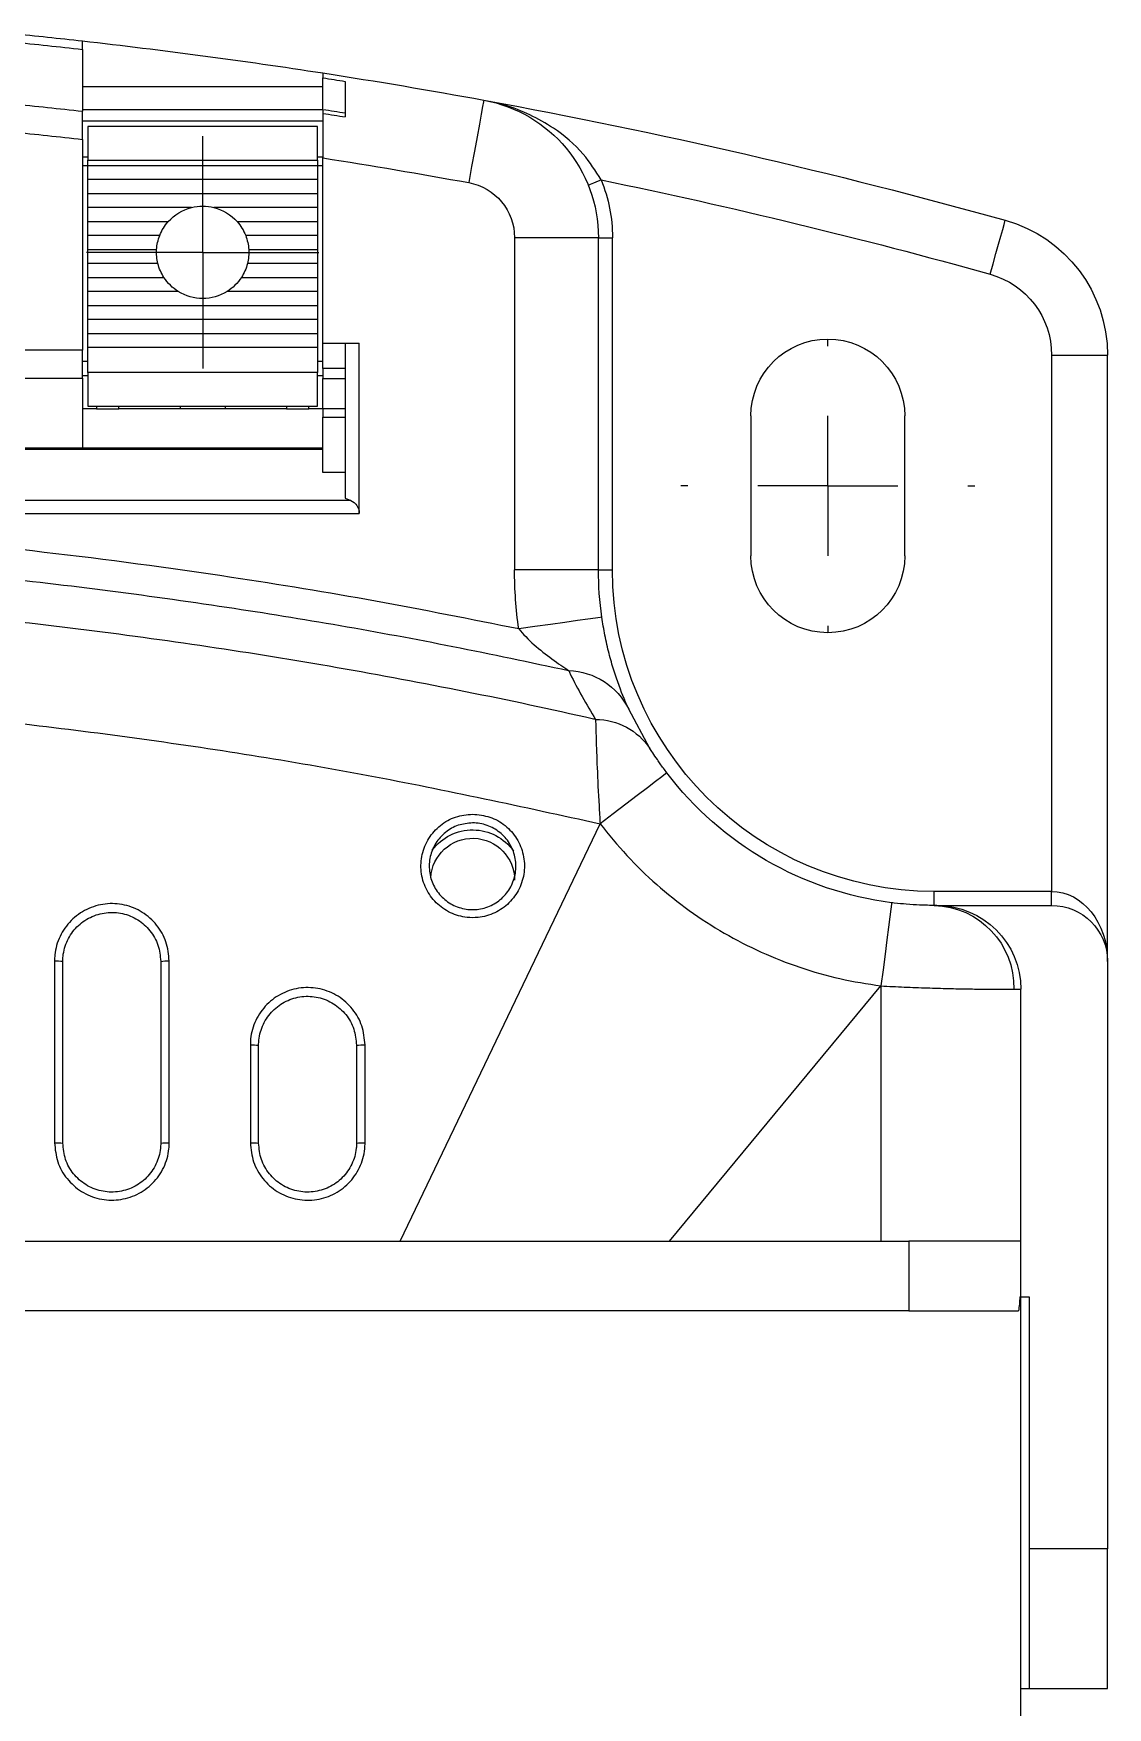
# Model space of a CAD drawing. Header units: inches. Extents: x 12 to 11036, y 8 to 6728.
# Drawn here: x 10882.9 to 10921.3, y 4332.2 to 4392 of the extents above; entities that cross this region are included whole.
import ezdxf

# ---------------------------------------------------------------- set-up
doc = ezdxf.new("R2010")
doc.units = ezdxf.units.IN
doc.header["$MEASUREMENT"] = 0
doc.layers.add('01치수', color=1, linetype='Continuous')

# ---------------------------------------------------------------- blocks, each defined once
blk = doc.blocks.new('SW_CENTERMARKSYMBOL_2')
at = {"layer": '01치수', "color": 0}
for p, q in [((0, 2.5), (0, 2.625)), ((0, 0), (0, 1.25)), ((-2.5, 0), (-2.625, 0)), ((0, 0), (-1.25, 0)), ((0, 0), (0, -1.25)), ((0, 0), (1.25, 0)), ((2.5, 0), (2.625, 0)), ((0, -2.5), (0, -2.625))]:
    blk.add_line(p, q, dxfattribs=at)
blk = doc.blocks.new('SW_CENTERMARKSYMBOL_3')
at = {"layer": '01치수', "color": 0}
for p, q in [((0, 1.25), (0, 2.075)), ((0, 0), (0, 1.25)), ((-1.25, 0), (-2.075, 0)), ((0, 0), (-1.25, 0)), ((0, 0), (0, -1.25)), ((0, 0), (1.25, 0)), ((1.25, 0), (2.075, 0)), ((0, -1.25), (0, -2.075))]:
    blk.add_line(p, q, dxfattribs=at)
blk = doc.blocks.new('A$C114D03CA')
at = {"color": 7, "linetype": 'Continuous', "lineweight": 25}
for p, q in [((-19.069, 65.154), (-19.069, 62.94)), ((-27.669, 64.309), (-27.669, 64.135)), ((-27.669, 63.023), (-27.669, 64.135)), ((-27.669, 63.809), (-19.069, 63.809)), ((-19.069, 63.009), (-27.669, 63.009)), ((-19.069, 62.596), (-27.669, 62.596)), ((-27.469, 61.196), (-27.469, 62.396)), ((-27.469, 62.396), (-19.269, 62.396)), ((-19.269, 62.396), (-19.269, 61.196)), ((-19.069, 61.933), (-19.069, 54.396)), ((-27.669, 61.296), (-27.469, 61.296)), ((-27.669, 54.646), (-27.669, 61.273)), ((-19.269, 61.196), (-27.469, 61.196)), ((-27.469, 61.196), (-27.469, 60.996)), ((-19.269, 61.296), (-19.069, 61.296)), ((-19.269, 60.996), (-19.269, 61.196)), ((-19.269, 60.996), (-27.469, 60.996)), ((-27.469, 60.996), (-27.469, 60.496)), ((-27.469, 60.496), (-19.269, 60.496)), ((-27.469, 60.496), (-27.469, 59.996)), ((-19.269, 60.496), (-19.269, 60.996)), ((-19.269, 59.996), (-19.269, 60.496)), ((-19.269, 59.996), (-27.469, 59.996)), ((-27.469, 59.996), (-27.469, 59.496)), ((-19.269, 59.496), (-19.269, 59.996)), ((-27.469, 59.496), (-23.772, 59.496)), ((-27.469, 59.496), (-27.469, 58.996)), ((-22.966, 59.496), (-19.269, 59.496)), ((-19.269, 58.996), (-19.269, 59.496)), ((-24.599, 58.996), (-27.469, 58.996)), ((-27.469, 58.996), (-27.469, 58.496)), ((-19.269, 58.996), (-22.139, 58.996)), ((-19.269, 58.496), (-19.269, 58.996)), ((-37.519, 58.421), (-38.019, 58.421)), ((-38.019, 46.546), (-38.019, 58.421)), ((-37.519, 46.546), (-37.519, 58.421)), ((-37.519, 58.421), (-34.519, 58.421)), ((-34.519, 58.421), (-34.519, 46.546)), ((-27.469, 58.496), (-24.906, 58.496)), ((-27.469, 58.496), (-27.469, 57.996)), ((-21.832, 58.496), (-19.269, 58.496)), ((-19.269, 57.996), (-19.269, 58.496)), ((-25.016, 57.996), (-27.469, 57.996)), ((-27.469, 57.996), (-27.469, 57.496)), ((-27.469, 57.496), (-24.97, 57.496)), ((-27.469, 57.496), (-27.469, 56.996)), ((-21.768, 57.496), (-19.269, 57.496)), ((-19.269, 57.996), (-21.722, 57.996)), ((-19.269, 57.496), (-19.269, 57.996)), ((-19.269, 56.996), (-19.269, 57.496)), ((-24.752, 56.996), (-27.469, 56.996)), ((-27.469, 56.996), (-27.469, 56.496)), ((-19.269, 56.996), (-21.986, 56.996)), ((-19.269, 56.496), (-19.269, 56.996)), ((-27.469, 56.496), (-24.242, 56.496)), ((-27.469, 56.496), (-27.469, 55.996)), ((-22.496, 56.496), (-19.269, 56.496)), ((-19.269, 55.996), (-19.269, 56.496)), ((-19.269, 55.996), (-27.469, 55.996)), ((-27.469, 55.996), (-27.469, 55.496)), ((-19.269, 55.496), (-19.269, 55.996)), ((-27.469, 55.496), (-19.269, 55.496)), ((-27.469, 55.496), (-27.469, 54.996)), ((-19.269, 54.996), (-19.269, 55.496)), ((-27.669, 54.646), (-28.969, 54.646)), ((-28.969, 48.563), (-28.969, 54.646)), ((-28.469, 54.646), (-28.469, 49.105)), ((-27.669, 53.746), (-27.669, 54.646)), ((-19.269, 54.996), (-27.469, 54.996)), ((-27.469, 54.996), (-27.469, 54.496)), ((-27.469, 54.496), (-19.269, 54.496)), ((-27.469, 54.496), (-27.469, 53.596)), ((-19.269, 54.496), (-19.269, 54.996)), ((-19.269, 53.596), (-19.269, 54.496)), ((-53.719, 54.225), (-55.719, 54.225)), ((-55.719, 32.546), (-55.719, 54.225)), ((-53.719, 54.225), (-53.719, 35.046)), ((-27.669, 53.996), (-27.469, 53.996)), ((-19.269, 53.996), (-19.069, 53.996)), ((-19.069, 54.396), (-16.569, 54.396)), ((-19.069, 53.396), (-19.069, 54.396)), ((-28.469, 53.746), (-27.669, 53.746)), ((-27.669, 53.384), (-28.469, 53.384)), ((-27.669, 53.746), (-27.669, 53.384)), ((-27.469, 53.496), (-27.669, 53.496)), ((-27.669, 52.3), (-27.669, 53.384)), ((-27.469, 53.596), (-19.269, 53.596)), ((-27.469, 52.396), (-27.469, 53.596)), ((-19.269, 53.596), (-19.269, 52.396)), ((-19.069, 53.496), (-19.269, 53.496)), ((-16.569, 53.396), (-19.069, 53.396)), ((-19.069, 53.396), (-19.069, 50.896)), ((-28.469, 52.3), (-27.669, 52.3)), ((-27.669, 52.3), (-27.669, 52.001)), ((-27.669, 52.296), (-27.169, 52.296)), ((-19.269, 52.396), (-27.469, 52.396)), ((-27.169, 52.296), (-27.169, 52.396)), ((-26.369, 52.296), (-27.169, 52.296)), ((-26.369, 52.396), (-26.369, 52.296)), ((-26.369, 52.296), (-20.369, 52.296)), ((-24.169, 52.396), (-24.169, 52.296)), ((-22.569, 52.396), (-22.569, 52.296)), ((-20.369, 52.296), (-20.369, 52.396)), ((-19.569, 52.296), (-20.369, 52.296)), ((-19.569, 52.396), (-19.569, 52.296)), ((-19.569, 52.296), (-19.069, 52.296)), ((-48.469, 47.046), (-48.469, 52.046)), ((-42.969, 52.046), (-42.969, 47.046)), ((-27.669, 52.001), (-28.469, 52.001)), ((-27.669, 50.021), (-27.669, 52.001)), ((-27.669, 50.896), (36.431, 50.896)), ((36.431, 50.858), (-27.669, 50.858)), ((-28.469, 50.021), (-27.669, 50.021)), ((-28.469, 49.105), (-28.661, 49.025)), ((37.731, 48.563), (-28.969, 48.563)), ((-28.661, 49.025), (37.423, 49.025)), ((-37.519, 46.546), (-38.019, 46.546)), ((-37.519, 46.546), (-34.519, 46.546)), ((-39.359, 40.16), (-38.604, 41.56)), ((-30.435, 22.546), (-37.578, 37.468)), ((-53.719, 34.546), (-53.719, 35.046)), ((-53.719, 35.046), (-49.519, 35.046)), ((-49.519, 34.546), (-49.519, 35.046)), ((-49.619, 34.546), (-53.719, 34.546)), ((-49.619, 34.546), (-49.519, 34.546)), ((-55.719, 32.546), (-55.719, 11.546)), ((-21.869, 32.546), (-21.869, 26.046)), ((-18.369, 26.046), (-18.369, 32.546)), ((-52.619, 22.546), (-52.619, 31.546)), ((-52.369, 31.546), (-52.619, 31.546)), ((-40.054, 22.546), (-47.619, 31.667)), ((-47.619, 31.667), (-47.619, 22.546)), ((-28.869, 29.546), (-28.869, 26.046)), ((-25.369, 26.046), (-25.369, 29.546)), ((-52.619, 20.546), (-52.619, 22.546)), ((-52.619, 22.546), (-48.619, 22.546)), ((-48.619, 22.546), (-48.619, 20.046)), ((57.381, 22.546), (-48.619, 22.546)), ((-52.919, 20.546), (-52.919, 11.546)), ((-52.619, 20.546), (-52.919, 20.546)), ((-52.619, -14.454), (-52.619, 20.546)), ((-52.614, 20.546), (-52.619, 20.546)), ((-52.587, 20.546), (-52.614, 20.546)), ((-48.619, 20.046), (-52.538, 20.046)), ((-48.619, 20.046), (57.381, 20.046)), ((-55.719, 11.546), (-52.919, 11.546)), ((-55.719, 6.546), (-55.719, 11.546)), ((-52.919, 11.546), (-52.919, 6.546)), ((-52.919, 6.546), (-55.719, 6.546)), ((-52.619, 6.546), (-52.919, 6.546))]:
    blk.add_line(p, q, dxfattribs=at)
at = {"color": 8, "linetype": 'Continuous', "lineweight": 25}
for p, q in [((-27.469, 60.996), (-27.669, 60.996)), ((-19.069, 60.996), (-19.269, 60.996))]:
    blk.add_line(p, q, dxfattribs=at)
at = {"color": 7, "linetype": 'Continuous', "lineweight": 25, "flags": 128}
for points in [[(-33.419, 63.339), (-33.408, 63.282), (-33.378, 63.114), (-33.328, 62.842), (-33.261, 62.475), (-33.179, 62.027), (-33.085, 61.517), (-32.984, 60.964), (-32.879, 60.388)], [(-37.153, 60.297), (-37.162, 60.301), (-37.189, 60.311), (-37.231, 60.329), (-37.289, 60.352), (-37.359, 60.381), (-37.439, 60.413), (-37.526, 60.448), (-37.617, 60.485)], [(-51.525, 57.115), (-51.63, 57.491), (-51.731, 57.852), (-51.824, 58.185), (-51.905, 58.477), (-51.972, 58.717), (-52.022, 58.895), (-52.052, 59.004), (-52.063, 59.041)], [(-37.639, 44.854), (-37.582, 44.846), (-37.413, 44.822), (-37.138, 44.783), (-36.769, 44.73), (-36.319, 44.666), (-35.805, 44.593), (-35.248, 44.513), (-34.669, 44.431)], [(-39.966, 39.284), (-39.92, 39.249), (-39.785, 39.145), (-39.564, 38.978), (-39.267, 38.752), (-38.905, 38.477), (-38.492, 38.163), (-38.044, 37.822), (-37.578, 37.468)], [(-47.999, 34.643), (-47.992, 34.586), (-47.97, 34.417), (-47.935, 34.142), (-47.888, 33.771), (-47.83, 33.321), (-47.764, 32.806), (-47.693, 32.248), (-47.619, 31.667)]]:
    blk.add_lwpolyline(points, dxfattribs=at)
at = {"color": 7, "linetype": 'Continuous', "lineweight": 25}
for centre, radius, start, end in [((4.381, -143.231), 210, 96.4114, 98.77873), ((4.381, -143.231), 210, 95.72546, 96.4114), ((4.381, -143.231), 209.7, 95.73368, 96.42061), ((4.381, -143.231), 210, 98.77873, 100.36976), ((4.381, -143.231), 209.828, 98.78597, 99.00708), ((4.381, -143.231), 210, 100.36976, 105.59171), ((-32.519, 58.421), 5, 100.36976, 180), ((4.381, -143.231), 208.714, 98.83342, 99.05558), ((4.381, -143.231), 208.571, 98.83935, 99.06182), ((4.381, -143.231), 207.5, 95.79468, 96.48898), ((4.381, -143.231), 206.5, 95.82283, 96.52054), ((4.381, -143.231), 207, 98.90699, 100.36976), ((4.381, -143.231), 208, 101.64885, 105.59171), ((-32.519, 58.421), 5.5, 157.9559, 180), ((-32.519, 58.421), 2, 100.36976, 180), ((-23.369, 57.896), 1.65, 104.14111, 138.18969), ((-23.369, 57.896), 1.65, 75.85889, 104.14111), ((-23.369, 57.896), 1.65, 41.81031, 75.85889), ((-50.719, 54.225), 5, 105.59171, 180), ((-23.369, 57.896), 1.65, 138.18969, 158.67631), ((-23.369, 57.896), 1.65, 21.32369, 41.81031), ((-23.369, 57.896), 1.65, 158.67631, 176.5254), ((-23.369, 57.896), 1.65, 3.4746, 21.32369), ((-23.369, 57.896), 1.65, 176.5254, 194.02967), ((-23.369, 57.896), 1.65, 194.02967, 213.05573), ((-23.369, 57.896), 1.65, 326.94427, 345.97033), ((-23.369, 57.896), 1.65, 345.97033, 3.4746), ((-50.719, 54.225), 3, 105.59171, 180), ((-23.369, 57.896), 1.65, 213.05573, 238.04725), ((-23.369, 57.896), 1.65, 301.95275, 326.94427), ((-23.369, 57.896), 1.65, 238.04725, 301.95275), ((-45.719, 52.046), 2.75, 0, 180), ((-28.469, 48.563), 0.5, 112.61986, 180), ((-45.719, 47.046), 2.75, 180, 0), ((-49.519, 46.546), 11.5, 270, 0), ((-49.519, 46.546), 12, 351.89178, 0), ((-49.519, 46.546), 15, 351.89178, 0), ((-36.365, 40.449), 2.499, 92.0173, 153.61661), ((-37.421, 38.859), 2.334, 89.86777, 146.12816), ((-49.519, 46.546), 12, 277.27701, 322.7538), ((-33.019, 35.446), 1.8, 36.62846, 144.50576), ((-33.019, 35.446), 1.5, 3.49764, 180), ((-53.719, 32.546), 2, 90, 180), ((-49.619, 31.546), 3, 90, 180), ((-49.442, 31.62), 2.928, 91.50641, 181.43117), ((-22.096, 30.746), 1.815, 82.81389, 92.40664), ((-18.145, 30.893), 1.669, 87.46848, 97.69549), ((-29.097, 27.338), 2.22, 84.11146, 91.98217), ((-25.146, 27.642), 1.917, 87.81378, 96.66912), ((-29.097, 23.597), 2.46, 84.67205, 91.80151), ((-25.147, 24.035), 2.024, 87.94126, 96.29855), ((-22.097, 24.101), 1.959, 83.31842, 92.24798), ((-18.146, 24.329), 1.731, 87.57726, 97.38973)]:
    blk.add_arc(centre, radius, start, end, dxfattribs=at)
for centre, major_axis, ratio, start_param, end_param in [((-53.719, 32.546), (0, 2.5), 0.8, 0, 1.570796), ((-48.619, 21.38), (0, 6.667), 0.6, 1.696124, 1.772154)]:
    blk.add_ellipse(centre, major_axis=major_axis, ratio=ratio, start_param=start_param, end_param=end_param, dxfattribs=at)
for points, knots in [([(-19.069, 65.154), (-19.069, 65.188), (-19.069, 65.256), (-19.069, 65.347), (-19.069, 65.415), (-19.069, 65.451), (-19.069, 65.454), (-19.069, 65.455)], [0, 0, 0, 0, 0.2163941, 0.4327924, 0.6485781, 0.863072, 1, 1, 1, 1]), ([(-28.469, 64.01), (-28.469, 63.839), (-28.469, 63.539), (-28.469, 62.977), (-28.469, 62.737)], [0, 0, 0, 0, 0.571932, 1, 1, 1, 1]), ([(-27.669, 63.004), (-27.669, 63.005), (-27.669, 63.009), (-27.669, 62.98), (-27.669, 62.928), (-27.669, 62.882), (-27.669, 62.863)], [0, 0, 0, 0, 0.124106, 0.449328, 0.775445, 1, 1, 1, 1]), ([(-27.669, 62.863), (-27.669, 62.82), (-27.669, 62.484), (-27.669, 61.944), (-27.669, 61.438), (-27.669, 61.273)], [0, 0, 0, 0, 0.089728, 0.701638, 1, 1, 1, 1]), ([(-19.069, 61.933), (-19.069, 62.047), (-19.069, 62.274), (-19.069, 62.577), (-19.069, 62.805), (-19.069, 62.923), (-19.069, 62.935), (-19.069, 62.94)], [0, 0, 0, 0, 0.216442, 0.432902, 0.648715, 0.863197, 1, 1, 1, 1]), ([(-34.669, 44.431), (-32.964, 44.771), (-29.553, 45.453), (-23.895, 46.38), (-17.704, 47.21), (-10.964, 47.871), (-4.194, 48.296), (3.739, 48.513), (12.818, 48.355), (21.908, 47.713), (29.855, 46.79), (36.673, 45.765), (41.179, 44.87), (43.432, 44.422)], [0, 0, 0, 0, 0.066316, 0.132682, 0.21863, 0.304577, 0.390951, 0.477325, 0.607228, 0.737133, 0.824747, 0.912389, 1, 1, 1, 1]), ([(45.223, 42.934), (42.422, 43.512), (36.816, 44.668), (28.316, 45.918), (19.768, 46.812), (11.192, 47.314), (2.473, 47.43), (-6.374, 47.135), (-15.333, 46.417), (-23.988, 45.308), (-31.024, 44.099), (-35.076, 43.239), (-36.453, 42.947)], [0, 0, 0, 0, 0.10421, 0.2085802, 0.3130039, 0.4173736, 0.5215833, 0.630715, 0.7399073, 0.8490397, 0.9486676, 1, 1, 1, 1]), ([(-37.416, 41.193), (-37.392, 41.199), (-34.328, 41.893), (-28.186, 43.122), (-18.933, 44.501), (-10.403, 45.346), (-2.634, 45.781), (5.161, 45.929), (13.759, 45.716), (23.133, 45.016), (31.665, 43.95), (39.353, 42.654), (43.91, 41.668), (46.188, 41.175)], [0, 0, 0, 0, 0.000885, 0.111807, 0.222798, 0.333723, 0.416708, 0.499692, 0.611132, 0.722641, 0.834082, 0.917039, 1, 1, 1, 1]), ([(-38.604, 41.56), (-38.55, 41.681), (-38.396, 42.025), (-38.128, 42.728), (-37.895, 43.544), (-37.745, 44.187), (-37.673, 44.636), (-37.639, 44.854)], [0, 0, 0, 0, 0.186577, 0.5281, 0.688737, 0.849139, 1, 1, 1, 1]), ([(-34.669, 44.431), (-34.751, 44.338), (-35.019, 44.035), (-35.531, 43.592), (-36.067, 43.2), (-36.36, 43.008), (-36.453, 42.947)], [0, 0, 0, 0, 0.151847, 0.494199, 0.839951, 1, 1, 1, 1]), ([(-36.453, 42.947), (-36.472, 42.906), (-36.744, 42.326), (-37.092, 41.739), (-37.416, 41.193)], [0, 0, 0, 0, 0.069077, 1, 1, 1, 1]), ([(46.354, 37.45), (43.597, 38.057), (38.084, 39.271), (29.718, 40.595), (21.306, 41.567), (12.856, 42.146), (4.39, 42.34), (-4.077, 42.143), (-12.526, 41.564), (-20.939, 40.595), (-29.306, 39.274), (-34.821, 38.07), (-37.578, 37.468)], [0, 0, 0, 0, 0.100001, 0.2, 0.3, 0.4, 0.5, 0.6, 0.7, 0.8, 0.9, 1, 1, 1, 1]), ([(-37.416, 41.193), (-37.421, 40.985), (-37.433, 40.546), (-37.47, 39.463), (-37.521, 38.373), (-37.565, 37.682), (-37.578, 37.468)], [0, 0, 0, 0, 0.258319, 0.54511, 0.859172, 1, 1, 1, 1]), ([(-39.966, 39.284), (-39.884, 39.394), (-39.764, 39.556), (-39.594, 39.8), (-39.457, 40.006), (-39.39, 40.111), (-39.359, 40.16)], [0, 0, 0, 0, 0.325702, 0.476777, 0.757683, 1, 1, 1, 1]), ([(-33.018, 37.808), (-32.812, 37.787), (-32.399, 37.746), (-31.847, 37.43), (-31.425, 36.961), (-31.183, 36.376), (-31.149, 35.743), (-31.325, 35.135), (-31.694, 34.619), (-32.211, 34.255), (-32.745, 34.104), (-33.292, 34.103), (-33.826, 34.251), (-34.345, 34.613), (-34.715, 35.127), (-34.894, 35.734), (-34.862, 36.367), (-34.622, 36.954), (-34.202, 37.425), (-33.647, 37.746), (-33.228, 37.787), (-33.018, 37.808)], [0, 0, 0, 0, 0.053081, 0.106714, 0.160383, 0.214098, 0.267848, 0.321603, 0.375334, 0.429019, 0.482664, 0.516183, 0.569849, 0.623511, 0.677201, 0.730926, 0.784672, 0.838415, 0.892134, 0.945814, 1, 1, 1, 1]), ([(-37.578, 37.468), (-37.89, 37.082), (-38.513, 36.309), (-39.587, 35.275), (-40.751, 34.345), (-42.003, 33.537), (-43.329, 32.856), (-44.715, 32.312), (-46.148, 31.898), (-47.129, 31.744), (-47.619, 31.667)], [0, 0, 0, 0, 0.125, 0.25, 0.375, 0.5, 0.625, 0.75, 0.875, 1, 1, 1, 1]), ([(-33.016, 37.496), (-33.018, 37.496), (-33.193, 37.497), (-33.545, 37.436), (-34.008, 37.178), (-34.36, 36.781), (-34.561, 36.29), (-34.588, 35.76), (-34.437, 35.251), (-34.127, 34.821), (-33.692, 34.517), (-33.245, 34.393), (-32.787, 34.394), (-32.34, 34.52), (-31.906, 34.825), (-31.597, 35.257), (-31.449, 35.767), (-31.478, 36.297), (-31.681, 36.787), (-32.035, 37.18), (-32.497, 37.445), (-32.844, 37.479), (-33.016, 37.496)], [0, 0, 0, 0, 0.000551, 0.054175, 0.107855, 0.161558, 0.215289, 0.269031, 0.322763, 0.376468, 0.430146, 0.48382, 0.517338, 0.570972, 0.624639, 0.678353, 0.732101, 0.785855, 0.839584, 0.89327, 0.946915, 1, 1, 1, 1]), ([(-49.519, 34.546), (-49.469, 34.547), (-49.357, 34.547), (-49.027, 34.554), (-48.576, 34.58), (-48.211, 34.617), (-48.031, 34.639), (-47.999, 34.643)], [0, 0, 0, 0, 0.216028, 0.494208, 0.753506, 0.955474, 1, 1, 1, 1]), ([(-22.172, 32.559), (-22.149, 32.79), (-22.104, 33.251), (-21.75, 33.865), (-21.229, 34.332), (-20.579, 34.598), (-19.879, 34.635), (-19.207, 34.438), (-18.636, 34.03), (-18.235, 33.456), (-18.084, 32.934), (-18.074, 32.632), (-18.072, 32.56)], [0, 0, 0, 0, 0.107461, 0.214934, 0.322346, 0.429657, 0.536889, 0.644101, 0.751363, 0.858726, 0.966199, 1, 1, 1, 1]), ([(-18.369, 32.546), (-18.371, 32.608), (-18.379, 32.866), (-18.509, 33.311), (-18.851, 33.801), (-19.338, 34.15), (-19.912, 34.318), (-20.509, 34.287), (-21.064, 34.059), (-21.509, 33.661), (-21.811, 33.137), (-21.849, 32.743), (-21.869, 32.546)], [0, 0, 0, 0, 0.033809, 0.141314, 0.24871, 0.355991, 0.463202, 0.570415, 0.677696, 0.785079, 0.892535, 1, 1, 1, 1]), ([(-22.174, 26.058), (-22.174, 26.258), (-22.173, 27.257), (-22.173, 29.424), (-22.172, 31.391), (-22.172, 32.559)], [0, 0, 0, 0, 0.092218, 0.461092, 1, 1, 1, 1]), ([(-18.072, 32.56), (-18.072, 32.36), (-18.072, 31.361), (-18.072, 29.194), (-18.073, 27.227), (-18.073, 26.059)], [0, 0, 0, 0, 0.0922111, 0.4610556, 1, 1, 1, 1]), ([(-47.619, 31.667), (-47.898, 31.654), (-48.456, 31.627), (-49.271, 31.597), (-50.041, 31.574), (-50.744, 31.56), (-51.354, 31.551), (-51.952, 31.547), (-52.213, 31.547), (-52.369, 31.546)], [0, 0, 0, 0, 0.133758, 0.267515, 0.401737, 0.535959, 0.669804, 0.80365, 1, 1, 1, 1]), ([(-29.173, 29.557), (-29.151, 29.787), (-29.105, 30.249), (-28.751, 30.863), (-28.231, 31.329), (-27.581, 31.596), (-26.881, 31.633), (-26.208, 31.436), (-25.638, 31.028), (-25.237, 30.454), (-25.085, 29.932), (-25.075, 29.63), (-25.073, 29.558)], [0, 0, 0, 0, 0.107425, 0.214862, 0.322248, 0.429556, 0.536808, 0.644053, 0.751349, 0.858733, 0.966207, 1, 1, 1, 1]), ([(-25.369, 29.546), (-25.371, 29.608), (-25.379, 29.866), (-25.509, 30.311), (-25.851, 30.801), (-26.338, 31.15), (-26.912, 31.318), (-27.51, 31.286), (-28.065, 31.059), (-28.509, 30.661), (-28.811, 30.137), (-28.849, 29.743), (-28.869, 29.546)], [0, 0, 0, 0, 0.033798, 0.141302, 0.248728, 0.356059, 0.46332, 0.570564, 0.677843, 0.785189, 0.892591, 1, 1, 1, 1]), ([(-29.175, 26.056), (-29.175, 26.256), (-29.174, 27.255), (-29.174, 28.422), (-29.173, 29.389), (-29.173, 29.557)], [0, 0, 0, 0, 0.1712868, 0.8564362, 1, 1, 1, 1]), ([(-25.073, 29.558), (-25.073, 29.358), (-25.073, 28.359), (-25.074, 27.192), (-25.074, 26.225), (-25.074, 26.057)], [0, 0, 0, 0, 0.171276, 0.856376, 1, 1, 1, 1]), ([(-25.074, 26.057), (-25.097, 25.827), (-25.142, 25.366), (-25.496, 24.752), (-26.016, 24.285), (-26.666, 24.018), (-27.366, 23.981), (-28.039, 24.177), (-28.61, 24.585), (-29.011, 25.159), (-29.163, 25.682), (-29.172, 25.984), (-29.175, 26.056)], [0, 0, 0, 0, 0.107394, 0.214813, 0.322166, 0.429439, 0.536683, 0.643961, 0.751308, 0.858727, 0.966192, 1, 1, 1, 1]), ([(-28.869, 26.046), (-28.867, 25.985), (-28.858, 25.727), (-28.729, 25.281), (-28.386, 24.791), (-27.899, 24.443), (-27.324, 24.275), (-26.727, 24.307), (-26.173, 24.534), (-25.728, 24.932), (-25.427, 25.456), (-25.388, 25.85), (-25.369, 26.046)], [0, 0, 0, 0, 0.033808, 0.141295, 0.248763, 0.356162, 0.463469, 0.570704, 0.677934, 0.785233, 0.892612, 1, 1, 1, 1]), ([(-18.073, 26.059), (-18.096, 25.829), (-18.141, 25.367), (-18.495, 24.754), (-19.016, 24.287), (-19.665, 24.02), (-20.365, 23.983), (-21.038, 24.18), (-21.609, 24.588), (-22.01, 25.162), (-22.161, 25.684), (-22.171, 25.986), (-22.174, 26.058)], [0, 0, 0, 0, 0.107435, 0.214889, 0.322268, 0.42954, 0.536755, 0.643986, 0.751297, 0.858706, 0.966191, 1, 1, 1, 1]), ([(-21.869, 26.046), (-21.867, 25.985), (-21.858, 25.727), (-21.729, 25.281), (-21.386, 24.791), (-20.899, 24.443), (-20.325, 24.275), (-19.728, 24.306), (-19.173, 24.534), (-18.729, 24.932), (-18.427, 25.456), (-18.388, 25.85), (-18.369, 26.046)], [0, 0, 0, 0, 0.033814, 0.14133, 0.248782, 0.356127, 0.463367, 0.570558, 0.677787, 0.785124, 0.892557, 1, 1, 1, 1])]:
    blk.add_open_spline(points, degree=3, knots=knots, dxfattribs=at)
at = {"color": 8, "linetype": 'Continuous', "lineweight": 25}
blk.add_open_spline([(-37.617, 60.485), (-37.414, 60.803), (-36.941, 61.545), (-36.03, 62.293), (-35.069, 62.835), (-34.303, 63.138), (-33.817, 63.246), (-33.642, 63.285)], degree=3, knots=[0, 0, 0, 0, 0.20929, 0.488184, 0.685647, 0.887269, 1, 1, 1, 1], dxfattribs=at)
at = {"layer": '01치수', "xscale": 2, "yscale": 2, "zscale": 2}
for name, p in [('SW_CENTERMARKSYMBOL_3', (-23.369, 57.896)), ('SW_CENTERMARKSYMBOL_2', (-45.719, 49.546))]:
    blk.add_blockref(name, p, dxfattribs=at)

msp = doc.modelspace()

# ---------------------------------------------------------------- block references
at = {"xscale": -1}
msp.add_blockref('A$C114D03CA', (10865.599, 4326.296), dxfattribs=at)

doc.saveas('drawing.dxf')
